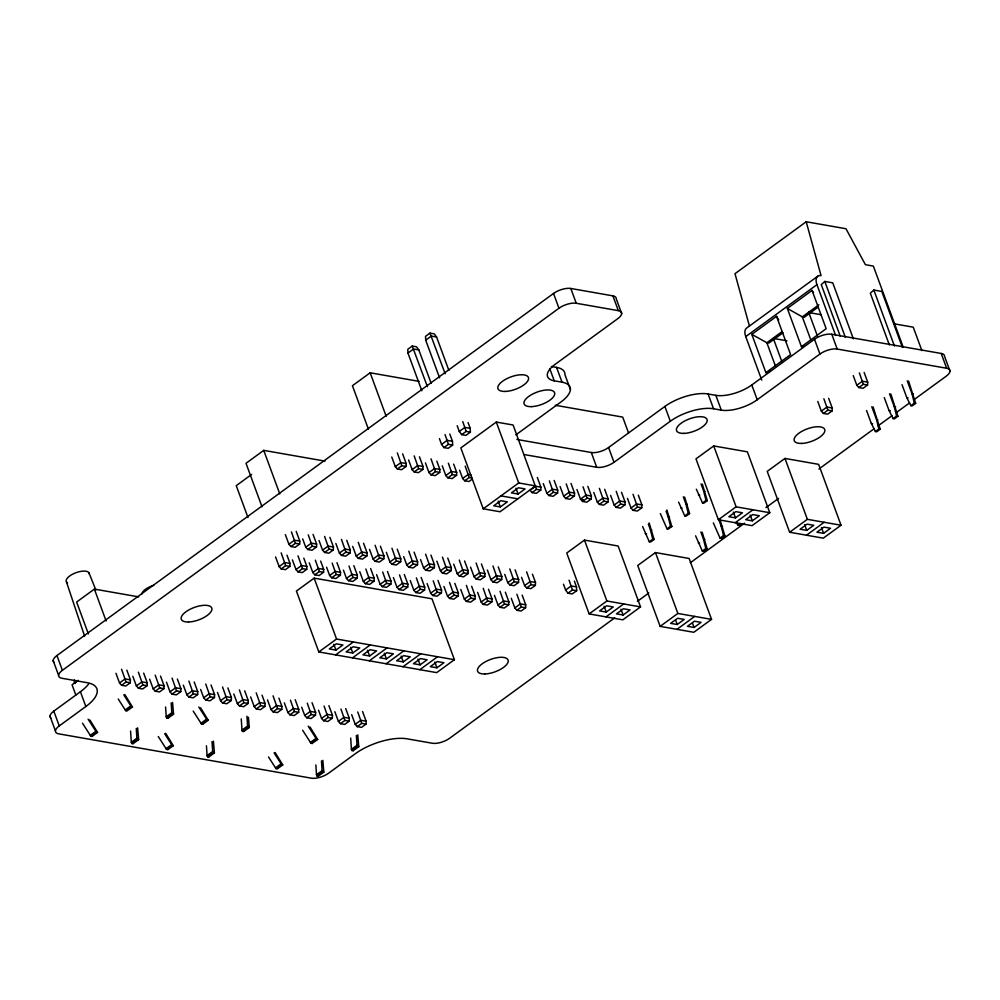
<?xml version="1.0" encoding="UTF-8"?>
<svg xmlns="http://www.w3.org/2000/svg" width="1000" height="1000" viewBox="0 0 1000 1000"><rect width="100%" height="100%" fill="white"/><g stroke="black" fill="none" stroke-linecap="round" stroke-linejoin="round"><path stroke-width="1.5" d="M115.962 673.312L119.525 682.987L121.575 685.288L125.812 686.025L130.287 682.763L130.412 679.85L126.85 670.175M132.8 676.275L136.363 685.938L138.412 688.238L142.65 688.975L147.113 685.725L147.25 682.8L143.688 673.125M149.637 679.225L153.2 688.9L155.238 691.188L159.488 691.938L163.95 688.675L164.088 685.75L160.525 676.087M166.475 682.175L170.025 691.85L172.075 694.15L176.325 694.887L180.787 691.625L180.925 688.713L177.362 679.038M183.312 685.138L186.863 694.8L188.912 697.1L193.162 697.837L197.625 694.587L197.75 691.663L194.2 681.988M200.65 689.463L203.7 697.763L205.75 700.05L210 700.8L214.462 697.537L214.587 694.613L211.038 684.95M217.488 692.425L220.538 700.713L222.587 703.012L226.825 703.75L231.3 700.487L231.425 697.562L227.875 687.9M233.812 694L237.375 703.662L239.425 705.962L243.663 706.7L248.137 703.45L248.263 700.525L244.7 690.85M250.65 696.95L254.213 706.625L256.262 708.913L260.5 709.663L264.975 706.4L265.1 703.475L262.05 695.188M267.488 699.9L271.05 709.575L273.1 711.862L277.337 712.613L281.812 709.35L281.938 706.425L278.888 698.138M275.575 556.938L279.137 566.613L281.188 568.9L285.425 569.65L289.9 566.388L290.025 563.462L286.975 555.175M285.338 534.587L288.9 544.263L290.95 546.55L295.188 547.3L299.662 544.038L299.788 541.112L296.225 531.45M284.325 702.862L287.887 712.525L289.938 714.825L294.175 715.562L298.65 712.312L298.775 709.388L295.212 699.712M292.413 559.888L295.975 569.562L298.025 571.862L302.262 572.6L306.725 569.35L306.863 566.425L303.812 558.138M302.688 538.925L305.738 547.212L307.787 549.513L312.025 550.25L316.5 546.987L316.625 544.075L313.062 534.4M301.675 707.188L304.725 715.475L306.775 717.775L311.012 718.525L315.475 715.263L315.613 712.337L312.05 702.663M309.25 562.85L312.812 572.513L314.85 574.812L319.1 575.55L323.562 572.3L323.7 569.375L320.65 561.087M319.012 540.5L322.575 550.163L324.625 552.463L328.862 553.2L333.338 549.95L333.462 547.025L329.9 537.35M318.512 710.15L321.562 718.438L323.6 720.725L327.85 721.475L332.312 718.213L332.45 715.288L328.888 705.625M326.587 567.188L329.637 575.475L331.688 577.762L335.938 578.513L340.4 575.25L340.538 572.325L336.975 562.663M335.85 543.45L339.412 553.125L341.463 555.413L345.7 556.163L350.175 552.9L350.3 549.975L346.737 540.312M334.837 711.712L338.387 721.388L340.438 723.688L344.688 724.425L349.15 721.175L349.275 718.25L345.725 708.575M343.425 570.138L346.475 578.425L348.525 580.725L352.775 581.462L357.238 578.2L357.362 575.288L353.812 565.612M352.688 546.4L356.25 556.075L358.3 558.375L362.537 559.113L367 555.85L367.137 552.938L363.575 543.263M351.675 714.675L355.225 724.338L357.275 726.637L361.525 727.387L365.988 724.125L366.112 721.2L362.562 711.525M359.762 571.712L363.312 581.375L365.363 583.675L369.613 584.412L374.075 581.163L374.2 578.237L370.65 568.562M369.525 549.362L373.088 559.025L375.125 561.325L379.375 562.062L383.837 558.812L383.975 555.887L380.412 546.213M376.6 574.663L380.15 584.338L382.2 586.625L386.438 587.375L390.913 584.113L391.037 581.188L387.488 571.525M386.362 552.312L389.913 561.987L391.962 564.275L396.213 565.025L400.675 561.763L400.812 558.837L397.25 549.175M391.75 457L395.312 466.675L397.362 468.963L401.6 469.712L406.075 466.45L406.2 463.525L402.638 453.862M393.425 577.612L396.987 587.288L399.038 589.587L403.275 590.325L407.75 587.062L407.875 584.15L404.312 574.475M403.7 556.65L406.75 564.938L408.8 567.238L413.05 567.975L417.512 564.712L417.638 561.788L414.087 552.125M408.587 459.95L412.15 469.625L414.2 471.925L418.438 472.663L422.9 469.412L423.038 466.488L419.475 456.812M410.262 580.575L413.825 590.237L415.875 592.537L420.112 593.275L424.588 590.025L424.712 587.1L421.15 577.425M420.538 559.6L423.587 567.888L425.637 570.188L429.888 570.925L434.35 567.675L434.475 564.75L430.925 555.075M425.425 462.912L428.988 472.575L431.025 474.875L435.275 475.625L439.738 472.362L439.875 469.438L436.825 461.15M427.1 583.525L430.662 593.2L432.713 595.487L436.95 596.237L441.425 592.975L441.55 590.05L437.987 580.388M436.863 561.175L440.425 570.85L442.475 573.138L446.712 573.888L451.188 570.625L451.312 567.7L447.762 558.025M442.262 465.863L445.812 475.538L447.863 477.825L452.113 478.575L456.575 475.312L456.7 472.388L453.663 464.1M443.938 586.475L447.5 596.15L449.55 598.438L453.787 599.188L458.263 595.925L458.387 593L454.825 583.337M453.7 564.125L457.262 573.8L459.312 576.087L463.55 576.838L468.025 573.575L468.15 570.65L464.588 560.988M460.775 589.438L464.338 599.1L466.388 601.4L470.625 602.137L475.087 598.888L475.225 595.962L471.662 586.287M470.538 567.087L474.1 576.75L476.15 579.05L480.387 579.788L484.862 576.538L484.988 573.612L481.425 563.938M477.612 592.388L481.175 602.062L483.212 604.35L487.463 605.1L491.925 601.838L492.062 598.913L488.5 589.237M487.375 570.037L490.938 579.7L492.987 582L497.225 582.75L501.7 579.487L501.825 576.562L498.263 566.888M494.45 595.337L498 605.013L500.05 607.3L504.3 608.05L508.762 604.788L508.9 601.862L505.337 592.2M504.725 574.375L507.775 582.663L509.825 584.95L514.062 585.7L518.525 582.438L518.663 579.513L515.1 569.85M511.287 598.3L514.837 607.962L516.888 610.262L521.138 611L525.6 607.75L525.725 604.825L522.175 595.15M521.562 577.325L524.612 585.612L526.663 587.913L530.9 588.65L535.363 585.4L535.5 582.475L532.45 574.188M540.887 487.163L535.588 486.238L530 490.3L532.05 492.6L536.287 493.35L540.763 490.087L540.887 487.163L537.325 477.488M543.275 483.587L546.838 493.263L548.888 495.55L553.125 496.3L557.6 493.038L557.725 490.112L554.163 480.45M560.112 486.538L563.675 496.213L565.725 498.512L569.963 499.25L574.425 495.988L574.562 493.075L571 483.4M576.95 489.5L580.513 499.162L582.562 501.463L586.8 502.2L591.263 498.95L591.4 496.025L587.837 486.35M593.787 492.45L597.337 502.125L599.388 504.412L603.638 505.163L608.1 501.9L608.237 498.975L604.675 489.312M610.625 495.4L614.175 505.075L616.225 507.375L620.475 508.113L624.938 504.85L625.062 501.938L621.512 492.262M627.463 498.363L631.013 508.025L633.062 510.325L637.312 511.062L641.775 507.812L641.9 504.888L638.35 495.213M817.788 401.463L821.338 411.138L823.388 413.438L827.638 414.175L832.1 410.925L832.225 408L828.675 398.325M853.25 375.6L856.812 385.275L858.863 387.575L863.1 388.312L867.575 385.062L867.7 382.137L864.137 372.463M853.35 338.812L832.75 282.838L824.8 281.438L821.275 284.613L840.275 336.275M902.4 347.413L881.8 291.438L873.85 290.05L870.325 293.212L889.325 344.888M324.975 461.112L263.75 450.375L246.012 463.3L262.013 506.8M419.137 381.375L370.163 372.788L352.425 385.712L368.425 429.212M431.125 383.288L418.85 349.95L416.488 346.788L412.238 346.037L407.775 349.3L407.962 353.088L421.838 390.788M448.862 370.363L436.587 337.013L434.225 333.85L429.975 333.113L425.513 336.362L425.7 340.163L439.575 377.85M407.962 353.088L413.55 349.012L418.85 349.95M425.7 340.163L431.287 336.087L436.587 337.013M138.763 596.888L94.375 589.1L76.638 602.038L88.375 633.925M251.625 474.45L236.25 485.65L247.987 517.55M53.95 662.425A12.888 5.238 -20.2 0 1 56.95 655.537L553.525 293.463A12.888 5.238 -20.2 0 1 570.812 288.475L612.9 295.863A12.888 5.238 -20.2 0 1 616.25 298.8L621.7 313.587M614.725 617.875L449.625 738.263A12.888 5.238 -20.2 0 1 432.337 743.25L407.088 738.825A38.65 15.725 -20.2 0 0 355.225 753.787L328.625 773.188A12.888 5.238 -20.2 0 1 311.337 778.175L58.8 733.863A12.888 5.238 -20.2 0 1 59.25 725.913L85.85 706.525A38.65 15.725 -20.2 0 0 87.2 682.7L61.938 678.263A12.888 5.238 -20.2 0 1 62.387 670.325L558.962 308.25A12.888 5.238 -20.2 0 1 576.25 303.263L618.337 310.65A12.888 5.238 -20.2 0 1 617.888 318.587L555.188 364.312A26.788 10.9 -20.2 0 0 554.25 380.825L562.013 382.175A32.212 13.1 -20.2 0 1 560.887 402.038L515.837 434.888M78.225 680.312L72.062 684.812L75.8 694.963M50.812 718.012A12.888 5.238 -20.2 0 1 53.8 711.137L80.412 691.737A38.65 15.725 -20.2 0 0 88.663 683.975M288.9 544.263L294.488 540.188L299.788 541.112M395.312 466.675L400.9 462.6L406.2 463.525M290.95 546.55L295.413 543.3L299.662 544.038M397.362 468.963L401.825 465.712L406.075 466.45M441.575 444.425L447.15 440.35L452.463 441.275L452.65 445.075L448.175 448.325L443.938 447.587L441.575 444.425L439.438 438.625M459.3 431.488L464.888 427.413L470.188 428.35L470.387 432.137L465.913 435.4L461.675 434.65L459.3 431.488L457.175 425.688M119.525 682.987L125.113 678.913L130.412 679.85M279.137 566.613L284.725 562.537L290.025 563.462M305.738 547.212L311.325 543.138L316.625 544.075M412.15 469.625L417.725 465.55L423.038 466.488M443.938 447.587L448.413 444.325L452.65 445.075M461.675 434.65L466.138 431.4L470.387 432.137M121.575 685.288L126.037 682.025L130.287 682.763M281.188 568.9L285.65 565.65L289.9 566.388M307.787 549.513L312.25 546.25L316.5 546.987M414.2 471.925L418.663 468.663L422.9 469.412M540.763 490.087L536.512 489.338L513.125 425.012L496.3 422.062L460.825 447.925L483.225 508.812L500.062 511.763L535.538 485.9L518.7 482.95L483.225 508.812M136.363 685.938L141.95 681.862L147.25 682.8M295.975 569.562L301.562 565.487L306.863 566.425M322.575 550.163L328.162 546.087L333.462 547.025M428.988 472.575L434.562 468.512L439.875 469.438M138.412 688.238L142.875 684.975L147.113 685.725M298.025 571.862L302.488 568.6L306.725 569.35M324.625 552.463L329.087 549.2L333.338 549.95M431.025 474.875L435.5 471.613L439.738 472.362M153.2 688.9L158.775 684.825L164.088 685.75M312.812 572.513L318.387 568.45L323.7 569.375M339.412 553.125L345 549.05L350.3 549.975M445.812 475.538L451.4 471.463L456.7 472.388M89.9 719.975L97.55 732.412L91.962 736.488L90.325 735.387L95.9 731.312L88.112 719.163M124.812 694.525L132.463 706.963L126.875 711.038L125.225 709.938L130.812 705.863L123.8 694.925M90.638 736.263L96.225 732.188L97.55 732.412M125.55 710.8L131.137 706.725L132.463 706.963M155.238 691.188L159.713 687.938L163.95 688.675M314.85 574.812L319.325 571.55L323.562 572.3M341.463 555.413L345.925 552.163L350.175 552.9M447.863 477.825L452.337 474.575L456.575 475.312M314.15 578.138L296.413 591.062L318.825 651.95L436.675 672.625L454.412 659.7L432 598.812L314.15 578.138L336.55 639.025L454.412 659.7M903.225 347.275L873.363 266.087L865.4 264.688L845.975 228.738L806.2 221.762L734.987 273.688L749.438 326.05M170.025 691.85L175.613 687.775L180.925 688.713M329.637 575.475L335.225 571.4L340.538 572.325M356.25 556.075L361.825 552L367.137 552.938M472.3 479.087L468.95 481.525L464.7 480.788L462.65 478.488L468.237 474.412L470.887 474.875M172.075 694.15L176.55 690.888L180.787 691.625M331.688 577.762L336.163 574.513L340.4 575.25M358.3 558.375L362.762 555.112L367 555.85M464.7 480.788L469.175 477.525L472 478.025M186.863 694.8L192.45 690.725L197.75 691.663M346.475 578.425L352.062 574.35L357.362 575.288M373.088 559.025L378.663 554.95L383.975 555.887M188.912 697.1L193.388 693.838L197.625 694.587M348.525 580.725L353 577.463L357.238 578.2M375.125 561.325L379.6 558.062L383.837 558.812M137.637 727.85L138.65 739.625L133.062 743.7L131.738 743.462L131.312 742.275L136.9 738.2L136.263 728.388M172.55 702.4L173.562 714.175L167.975 718.25L166.65 718.012L166.225 716.812L171.812 712.738L171.175 702.938M131.738 743.462L138.325 738.763M166.65 718.012L173.238 713.3M203.7 697.763L209.288 693.688L214.587 694.613M363.312 581.375L368.9 577.3L374.2 578.237M389.913 561.987L395.5 557.913L400.812 558.837M205.75 700.05L210.225 696.8L214.462 697.537M365.363 583.675L369.837 580.413L374.075 581.163M391.962 564.275L396.438 561.025L400.675 561.763M220.538 700.713L226.125 696.637L231.425 697.562M380.15 584.338L385.737 580.262L391.037 581.188M406.75 564.938L412.337 560.862L417.638 561.788M222.587 703.012L227.062 699.75L231.3 700.487M382.2 586.625L386.675 583.375L390.913 584.113M408.8 567.238L413.275 563.975L417.512 564.712M165.662 733.275L173.312 745.713L167.725 749.788L166.088 748.675L171.663 744.613L164.662 733.675M200.575 707.812L208.225 720.25L202.638 724.325L200.987 723.225L206.575 719.15L198.787 707M166.4 749.55L171.988 745.475L173.312 745.713M201.312 724.1L206.9 720.025L208.225 720.25M500.337 506.95L507.312 501.863L500.688 500.7L493.713 505.788L500.337 506.95L498.2 501.15M518.075 494.025L525.05 488.925L518.425 487.762L511.438 492.863L518.075 494.025L515.938 488.225M817.6 276.325L746.388 328.25A12.175 6.375 53.9 0 0 745.738 336.6L761.737 380.087M237.375 703.662L242.963 699.587L248.263 700.525M396.987 587.288L402.575 583.212L407.875 584.15M423.587 567.888L429.175 563.812L434.475 564.75M745.738 336.6L816.95 284.662A12.175 6.375 53.9 0 1 821.062 275.625L806.2 221.762M239.425 705.962L243.888 702.7L248.137 703.45M399.038 589.587L403.5 586.325L407.75 587.062M425.637 570.188L430.112 566.925L434.35 567.675M532.05 492.6L536.512 489.338M769.862 371.213L765.9 372.638L751.812 334.363L776.538 316.337L778.737 320.012M804.062 345.788L801.438 346.725L787.35 308.45L812.075 290.425L813.525 292.887M318.825 651.95L336.55 639.025M516.9 439.45L591.287 452.5A12.888 5.238 -20.2 0 0 608.575 447.512L664.887 406.45A32.212 13.1 -20.2 0 1 708.1 393.975L715.85 395.337A26.788 10.9 -20.2 0 0 751.787 384.975L814.488 339.25A12.888 5.238 -20.2 0 1 831.775 334.263L941.2 353.462A12.888 5.238 -20.2 0 1 944.562 356.4L950 371.188M254.213 706.625L259.8 702.55L265.1 703.475M413.825 590.237L419.412 586.163L424.712 587.1M440.425 570.85L446.012 566.775L451.312 567.7M546.838 493.263L552.425 489.188L557.725 490.112M335.925 650.088L342.912 645L336.287 643.838L329.3 648.925L335.925 650.088L333.8 644.287M256.262 708.913L260.725 705.65L264.975 706.4M415.875 592.537L420.337 589.275L424.588 590.025M442.475 573.138L446.95 569.875L451.188 570.625M548.888 495.55L553.35 492.3L557.6 493.038M335.65 654.9L353.387 641.975M782.225 331.525L766.85 342.725L751.812 334.363M818.875 304.8L802.325 316.863L787.35 308.45M783.025 332.738L768.838 343.075L766.85 342.725L775.387 365.925M818.5 306.875L804.312 317.213L802.325 316.863L810.863 340.062M213.4 741.15L214.412 752.925L208.825 756.988L207.5 756.762L207.075 755.562L212.662 751.488L212.025 741.675M248.412 717.25L249.325 727.463L243.738 731.538L242.413 731.3L241.988 730.113L247.575 726.038L246.938 716.225M271.05 709.575L276.637 705.5L281.938 706.425M430.662 593.2L436.25 589.125L441.55 590.05M457.262 573.8L462.85 569.725L468.15 570.65M563.675 496.213L569.263 492.137L574.562 493.075M207.5 756.762L213.088 752.688L214.412 752.925M242.413 731.3L248 727.237L249.325 727.463M523.862 454.5L596.725 467.287A12.888 5.238 -20.2 0 0 614.012 462.3L670.325 421.238A32.212 13.1 -20.2 0 1 713.538 408.762L721.287 410.125A26.788 10.9 -20.2 0 0 757.225 399.762L819.925 354.038A12.888 5.238 -20.2 0 1 837.212 349.05L946.65 368.25A12.888 5.238 -20.2 0 1 946.2 376.2L914.688 399.175M352.762 653.037L359.75 647.95L353.113 646.787L346.138 651.875L352.762 653.037L350.637 647.25M273.1 711.862L277.562 708.612L281.812 709.35M432.713 595.487L437.175 592.238L441.425 592.975M459.312 576.087L463.775 572.837L468.025 573.575M565.725 498.512L570.188 495.25L574.425 495.988M352.488 657.862L370.225 644.925M287.887 712.525L293.475 708.45L298.775 709.388M447.5 596.15L453.088 592.075L458.387 593M474.1 576.75L479.688 572.675L484.988 573.612M369.6 656L376.587 650.9L369.95 649.737L362.975 654.837L369.6 656L367.463 650.2M289.938 714.825L294.4 711.562L298.65 712.312M449.55 598.438L454.012 595.188L458.263 595.925M476.15 579.05L480.613 575.788L484.862 576.538M582.562 501.463L587.025 498.2L591.263 498.95M369.325 660.812L387.062 647.887M765.9 372.638L790.612 354.613L776.538 316.337M801.438 346.725L826.15 328.7L812.075 290.425M304.725 715.475L310.3 711.413L315.613 712.337M464.338 599.1L469.913 595.025L475.225 595.962M490.938 579.7L496.525 575.638L501.825 576.562M597.337 502.125L602.925 498.05L608.237 498.975M386.438 658.95L393.425 653.863L386.788 652.7L379.812 657.788L386.438 658.95L384.3 653.15M306.775 717.775L311.238 714.513L315.475 715.263M466.388 601.4L470.85 598.138L475.087 598.888M492.987 582L497.45 578.737L501.7 579.487M599.388 504.412L603.862 501.163L608.1 501.9M386.163 663.763L403.9 650.837M321.562 718.438L327.137 714.362L332.45 715.288M481.175 602.062L486.75 597.987L492.062 598.913M507.775 582.663L513.362 578.587L518.663 579.513M614.175 505.075L619.763 501L625.062 501.938M403.275 661.9L410.25 656.812L403.625 655.65L396.65 660.738L403.275 661.9L401.138 656.1M323.6 720.725L328.075 717.475L332.312 718.213M483.212 604.35L487.688 601.087L491.925 601.838M509.825 584.95L514.288 581.7L518.525 582.438M616.225 507.375L620.7 504.113L624.938 504.85M403 666.725L420.737 653.787M584.475 540.1L566.737 553.038L589.138 613.925L622.812 619.837L640.55 606.9L618.15 546.013L584.475 540.1L606.875 600.988L640.55 606.9M713.713 445.938L695.975 458.862L718.375 519.75L752.05 525.662L769.788 512.725L747.387 451.838L713.713 445.938L736.112 506.825L769.788 512.725M338.387 721.388L343.975 717.312L349.275 718.25M498 605.013L503.587 600.938L508.9 601.862M524.612 585.612L530.188 581.538L535.5 582.475M631.013 508.025L636.6 503.95L641.9 504.888M275.1 752.475L282.75 764.912L277.162 768.988L275.512 767.875L281.1 763.812L274.088 752.875M310.012 727.013L317.663 739.45L312.075 743.525L310.425 742.425L316.012 738.35L308.225 726.2M275.837 768.75L281.425 764.675L282.75 764.912M310.75 743.3L316.337 739.225L317.663 739.45M420.112 664.862L427.088 659.762L420.462 658.6L413.475 663.7L420.112 664.862L417.975 659.062M340.438 723.688L344.913 720.425L349.15 721.175M500.05 607.3L504.525 604.05L508.762 604.788M526.663 587.913L531.125 584.65L535.363 585.4M633.062 510.325L637.537 507.062L641.775 507.812M419.837 669.675L437.575 656.737M355.225 724.338L360.812 720.275L366.112 721.2M514.837 607.962L520.425 603.888L525.725 604.825M436.95 667.812L443.925 662.725L437.3 661.562L430.312 666.65L436.95 667.812L434.812 662.013M357.275 726.637L361.75 723.375L365.988 724.125M516.888 610.262L521.362 607L525.6 607.75M565.612 590.037L571.2 585.962L576.5 586.9L576.688 590.688L572.225 593.95L567.975 593.212L565.612 590.037L563.475 584.237M322.837 760.35L323.85 772.125L318.263 776.188L316.938 775.962L316.512 774.762L322.1 770.688L321.463 760.888M357.75 734.887L358.762 746.663L353.175 750.738L351.85 750.5L351.425 749.312L357.013 745.238L356.362 735.425M316.938 775.962L322.525 771.888L323.85 772.125M351.85 750.5L358.438 745.8M567.975 593.212L572.45 589.95L576.688 590.688M821.338 411.138L826.925 407.062L832.225 408M856.812 385.275L862.4 381.2L867.7 382.137M823.388 413.438L827.862 410.175L832.1 410.925M858.863 387.575L863.325 384.312L867.575 385.062M642.588 526.525L649.3 541.75L652.788 539.212L654.112 539.438L649.15 522.938M660.325 513.587L667.038 528.825L670.525 526.275L671.85 526.512L666.888 510.012M678.587 502.1L684.762 515.887L688.263 513.35L689.587 513.575L684.625 497.075M696.325 489.162L702.5 502.962L706 500.412L707.325 500.65L702.35 484.15M654.112 539.438L650.625 541.987L649.3 541.75M671.85 526.512L668.363 529.05L667.038 528.825M689.587 513.575L686.1 516.125L684.762 515.887M707.325 500.65L703.825 503.188L702.5 502.962M655.462 552.562L637.725 565.487L660.138 626.375L693.8 632.288L711.538 619.362L689.137 558.475L655.462 552.562L677.862 613.45L711.538 619.362M784.963 458.438L767.225 471.362L789.638 532.25L823.3 538.162L841.038 525.237L818.637 464.35L784.963 458.438L807.362 519.325L841.038 525.237M589.138 613.925L606.875 600.988M718.375 519.75L736.112 506.825M606.25 612.062L613.237 606.975L606.6 605.812L599.625 610.9L606.25 612.062L604.113 606.263M735.487 517.888L742.463 512.8L735.837 511.637L728.863 516.725L735.487 517.888L733.35 512.087M605.975 616.875L623.713 603.95M735.212 522.712L752.95 509.775M695.612 535.825L702.325 551.062L705.812 548.513L707.138 548.75L702.175 532.238M713.35 522.9L720.062 538.125L723.55 535.575L724.875 535.812L719.912 519.312M736.438 522.513L737.8 525.2L740.125 523.5M707.138 548.75L703.65 551.287L702.325 551.062M724.875 535.812L721.388 538.362L720.062 538.125M741.45 523.725L739.125 525.425L737.8 525.2M637.413 601.337L648.75 593.062M690.35 562.737L744.538 523.225M765.962 507.6L778.575 498.413M818.9 469.012L874.35 428.575M878.138 425.825L892 415.712M897.038 412.038L909.65 402.85M623.088 615.013L630.062 609.925L623.438 608.763L616.462 613.85L623.088 615.013L620.95 609.212M752.325 520.85L759.3 515.75L752.675 514.587L745.7 519.688L752.325 520.85L750.188 515.05M866.55 410.525L871.325 423.475L875.4 431.538L878.888 429L880.212 429.225L873.112 406.938M884.287 397.6L889.062 410.55L893.125 418.612L896.625 416.062L897.95 416.3L890.85 394.012M902.025 384.663L906.787 397.612L910.863 405.675L914.35 403.137L915.675 403.363L908.587 381.075M880.212 429.225L876.725 431.775L875.4 431.538M897.95 416.3L894.45 418.837L893.125 418.612M915.675 403.363L912.188 405.913L910.863 405.675M660.138 626.375L677.862 613.45M789.638 532.25L807.362 519.325M677.237 624.513L684.225 619.425L677.6 618.263L670.612 623.35L677.237 624.513L675.638 620.175M806.737 530.4L813.725 525.3L807.1 524.138L800.113 529.225L806.737 530.4L804.613 524.6M676.963 629.338L694.7 616.4M806.475 535.212L824.2 522.275M694.075 627.475L701.062 622.375L694.425 621.213L687.45 626.312L694.075 627.475L692.475 623.125M823.575 533.35L830.562 528.263L823.938 527.1L816.95 532.188L823.575 533.35L821.45 527.55M894.1 323.812L913.25 327.175L921.875 350.613M808.8 312.55L820.9 314.675M786.938 340.8L773.325 338.413L782.075 362.2M907.262 380.85L912.025 393.8L913.35 394.025M906.787 397.612L908.112 397.85M889.525 393.775L894.287 406.725L895.625 406.962M889.062 410.55L890.387 410.775M871.787 406.712L876.562 419.663L877.887 419.888M551.4 366.488L556.575 367.4A32.212 13.1 -20.2 0 1 564.963 374.738L570.4 389.525M871.325 423.475L872.65 423.713M555.363 405.275L622.7 417.1L628.575 433.038M701.025 483.913L703.662 491.075L704.987 491.312M698.425 494.9L699.75 495.125M683.3 496.85L685.938 504.012L687.262 504.25M680.7 507.825L682.025 508.062M591.4 496.025L586.087 495.087L580.513 499.162L583.162 499.637M666.087 511.213L668.2 516.938L669.525 517.175M718.587 519.075L721.225 526.25L722.55 526.475M500.962 495.887L517.8 498.837M648.35 524.138L650.462 529.875L651.787 530.1M700.85 532.013L703.487 539.175L704.812 539.412M645.225 533.688L646.55 533.925M698.25 543L699.575 543.225M173.562 714.175L172.237 713.938L171.812 712.738M358.762 746.663L357.425 746.438L357.013 745.238M138.65 739.625L137.325 739.4L136.9 738.2M302.638 730.275L310.425 742.425M268.512 756.95L275.512 767.875M193.2 711.075L200.987 723.225M158.287 736.538L166.088 748.675M118.225 699L125.225 709.938M82.525 723.238L90.325 735.387M429.975 333.113L445.15 373.775M412.238 346.037L427.425 386.712M88.925 572.75L95.838 589.938M311.613 742.325L312.075 743.525M202.175 723.125L202.638 724.325M91.5 735.288L91.962 736.488M941.2 353.462L946.65 368.25M873.85 290.05L894.438 346.025M859.35 372.912L863.325 384.312M824.8 281.438L845.387 337.413M816.95 284.662L835.625 335.412M831.775 334.263L837.212 349.05M808.575 311.938L817.55 336.337M814.488 339.25L819.925 354.038M823.875 398.775L827.862 410.175M751.787 384.975L757.225 399.762M715.85 395.337L721.287 410.125M708.1 393.975L713.538 408.762M664.887 406.45L670.325 421.238M612.9 295.863L618.337 310.65M570.812 288.475L576.25 303.263M633.038 494.288L637.537 507.062M553.525 293.463L558.962 308.25M608.575 447.512L614.012 462.3M616.213 491.325L620.7 504.113M591.287 452.5L596.725 467.287M556.575 367.4L562.013 382.175M599.375 488.375L603.862 501.163M549.8 368.725L554.25 380.825M583.038 486.8L587.025 498.2M566.213 483.85L570.188 495.25M549.375 480.9L553.35 492.3M574.362 581.1L576.5 586.9M569.062 580.175L572.45 589.95M496.3 422.062L518.7 482.95M526.638 571.875L531.125 584.65M468.062 422.55L470.188 428.35M462.762 421.625L466.138 431.4M509.8 568.913L514.288 581.7M516.875 594.225L521.362 607M465.188 466.125L469.175 477.525M449.787 434.025L452.463 441.275M459.6 470.2L462.65 478.488M445.025 434.55L448.413 444.325M492.962 565.962L497.45 578.737M500.037 591.263L504.525 604.05M448.35 463.175L452.337 474.575M476.125 563.013L480.613 575.788M483.2 588.312L487.688 601.087M431.012 458.837L435.5 471.613M459.288 560.05L463.775 572.837M466.362 585.363L470.85 598.138M414.175 455.887L418.663 468.663M442.45 557.1L446.95 569.875M449.525 582.4L454.012 595.188M370.163 372.788L386.163 416.275M397.337 452.925L401.825 465.712M425.613 554.15L430.112 566.925M433.2 580.837L437.175 592.238M408.787 551.188L413.275 563.975M416.362 577.875L420.337 589.275M391.95 548.237L396.438 561.025M399.525 574.925L403.5 586.325M375.112 545.288L379.6 558.062M382.688 571.975L386.675 583.375M358.275 542.325L362.762 555.112M365.85 569.012L369.837 580.413M341.438 539.375L345.925 552.163M349.012 566.062L353 577.463M324.6 536.425L329.087 549.2M332.175 563.112L336.163 574.513M308.275 534.85L312.25 546.25M315.338 560.15L319.325 571.55M263.75 450.375L279.75 493.862M357.762 711.975L361.75 723.375M291.438 531.9L295.413 543.3M298 555.825L302.488 568.6M340.925 709.025L344.913 720.425M281.163 552.863L285.65 565.65M352.85 749.875L353.175 750.738M324.087 706.075L328.075 717.475M307.262 703.125L311.238 714.513M316.012 738.35L316.337 739.225M290.425 700.163L294.4 711.562M317.938 775.325L318.263 776.188M273.075 695.825L277.562 708.612M256.238 692.875L260.725 705.65M281.1 763.812L281.425 764.675M239.4 689.925L243.888 702.7M243.412 730.662L243.738 731.538M222.562 686.963L227.062 699.75M205.725 684.013L210.225 696.8M206.575 719.15L206.9 720.025M188.9 681.062L193.388 693.838M208.5 756.125L208.825 756.988M172.062 678.1L176.55 690.888M155.225 675.15L159.713 687.938M167.65 717.375L167.975 718.25M171.663 744.613L171.988 745.475M138.387 672.2L142.875 684.975M94.375 589.1L106.112 621M121.55 669.25L126.037 682.025M130.812 705.863L131.137 706.725M132.738 742.825L133.062 743.7M95.9 731.312L96.225 732.188M80.412 691.737L85.85 706.525M56.95 655.537L62.387 670.325M53.15 660.537L58.587 675.325M53.8 711.137L59.25 725.913M50 716.137L55.438 730.925M322.1 770.688L322.525 771.888M247.575 726.038L248 727.237M212.662 751.488L213.088 752.688M66.463 581.938L84.625 636.225M912.025 393.8L914.35 403.137M894.287 406.725L896.625 416.062M876.562 419.663L878.888 429M721.225 526.25L723.55 535.575M703.662 491.075L706 500.412M703.487 539.175L705.812 548.513M685.938 504.012L688.263 513.35M668.2 516.938L670.525 526.275M650.462 529.875L652.788 539.212M350.688 738.1L351.425 749.312M315.875 764.95L316.512 774.762M241.25 718.9L241.988 730.113M206.438 745.75L207.075 755.562M165.588 707L166.225 716.812M130.575 731.062L131.312 742.275M141.912 593.975A12.175 4.95 -20.2 0 1 153.75 585.337M75.8 680.763A6.088 2.475 -20.2 0 1 74.375 680.013M74.275 682.725A7.1 2.888 -20.2 0 1 75.025 680.65M74.963 683.5A7.1 2.888 -20.2 0 1 76.95 681.25M67.537 582.888A12.175 4.95 -20.2 0 1 74.987 573.088A12.175 4.95 -20.2 0 1 89.237 574.012M683.75 433.387A16.238 6.6 -20.2 0 0 707.2 420.588A16.238 6.6 -20.2 0 0 684.45 421.138A16.238 6.6 -20.2 0 0 683.75 433.387M801.438 443.425A16.238 6.6 -20.2 0 0 824.875 430.625A16.238 6.6 -20.2 0 0 802.125 431.175A16.238 6.6 -20.2 0 0 801.438 443.425M531.3 406.637A16.238 6.6 -20.2 0 0 554.738 393.85A16.238 6.6 -20.2 0 0 531.987 394.387A16.238 6.6 -20.2 0 0 531.3 406.637M505.138 391.438A16.238 6.6 -20.2 0 0 528.587 378.65A16.238 6.6 -20.2 0 0 505.838 379.188A16.238 6.6 -20.2 0 0 505.138 391.438M188.487 622A16.238 6.6 -20.2 0 0 211.938 609.2A16.238 6.6 -20.2 0 0 189.188 609.738A16.238 6.6 -20.2 0 0 188.487 622M484.775 673.975A16.238 6.6 -20.2 0 0 508.225 661.188A16.238 6.6 -20.2 0 0 485.475 661.725A16.238 6.6 -20.2 0 0 484.775 673.975"/></g></svg>
